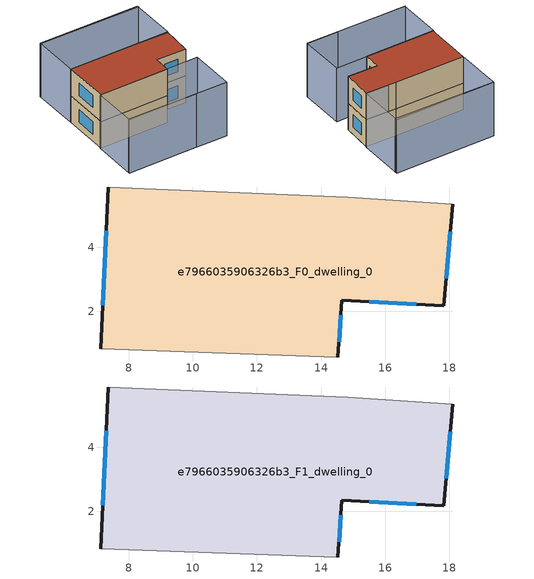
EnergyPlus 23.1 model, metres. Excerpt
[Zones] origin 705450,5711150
e7966035906326b3_F0_dwelling_0
 floor ground (EU_floor_Construction): 18.1,5.34 17.83,2.17 14.65,2.35 14.52,0.58 7.13,0.83 7.37,5.88 14.82,5.55 z0
 wall outside (EU_wall_Construction): 7.37,5.88 7.13,0.83 / 14.52,0.58 14.65,2.35 17.83,2.17 18.1,5.34 z0:3
 wall adiabatic (EU_wall_Construction): 7.13,0.83 14.52,0.58 / 18.1,5.34 14.82,5.55 7.37,5.88 z0:3
 window (EU_Window_Construction): 7.3,4.52 7.19,2.19 / 17.9,3.02 18.03,4.49 / 15.51,2.3 16.97,2.22 / 14.56,1.05 14.61,1.87 z0.81:2.19
e7966035906326b3_F1_dwelling_0
 floor to e7966035906326b3_F0_dwelling_0 (EU_floor_Construction): 18.1,5.34 17.83,2.17 14.65,2.35 14.52,0.58 7.13,0.83 7.37,5.88 14.82,5.55 z3
 wall outside (EU_wall_Construction): 7.37,5.88 7.13,0.83 / 14.52,0.58 14.65,2.35 17.83,2.17 18.1,5.34 z3:6
 wall adiabatic (EU_wall_Construction): 7.13,0.83 14.52,0.58 / 18.1,5.34 14.82,5.55 7.37,5.88 z3:6
 window (EU_Window_Construction): 7.3,4.52 7.19,2.19 / 17.9,3.02 18.03,4.49 / 15.51,2.3 16.97,2.22 / 14.56,1.05 14.61,1.87 z3.81:5.19
 roof outside (EU_roof_Construction): 17.83,2.17 18.1,5.34 14.82,5.55 7.37,5.88 7.13,0.83 14.52,0.58 14.65,2.35 z6
shading: 6.84,-3.89 17.7,-4.41 / 18.43,10.3 7.58,10.86 / 17.71,-4.38 6.84,-3.95 / 6.84,-3.95 7.03,0.88 / 7.03,0.88 17.91,0.44 / 17.91,0.44 17.71,-4.38 / 7.37,5.87 7.58,10.93 / 7.58,10.93 18.38,10.48 / 18.38,10.48 18.17,5.41 / 18.17,5.41 7.37,5.87 z0:6
[Building]
EU S2 Campaign: North Axis=0; Terrain=City; Solar Distribution=FullExterior
[Site:Location]
London: Latitude=51.5; Longitude=-0.5; Time Zone=0; Elevation=25
[SizingPeriod:WeatherFileDays]
AnnualSizingPeriod: Begin Month=1; Begin Day of Month=1; End Month=12; End Day of Month=31; Day of Week for Start Day=Monday; Use Weather File Daylight Saving Period=No; Use Weather File Rain and Snow Indicators=No
[MATERIAL]
EU_InternalMass_Material: Roughness=MediumRough; Thickness=0.1; Conductivity=1; Density=1800; Specific Heat=900; Thermal Absorptance=0.9; Solar Absorptance=0.7; Visible Absorptance=0.7
[MATERIAL:NOMASS] Roughness=MediumRough; Thermal Absorptance=0.9; Solar Absorptance=0.7; Visible Absorptance=0.7
Name | Thermal Resistance
EU_wall_NoMass | 0.555556
EU_roof_NoMass | 0.510204
EU_floor_NoMass | 1.68919
[WINDOWMATERIAL:SIMPLEGLAZINGSYSTEM]
EU_Window_SimpleGlazing: UFactor=3.96; Solar Heat Gain Coefficient=0.85; Visible Transmittance=0.85
[CONSTRUCTION]
EU_wall_Construction: EU_wall_NoMass
EU_roof_Construction: EU_roof_NoMass
EU_floor_Construction: EU_floor_NoMass
EU_Window_Construction: EU_Window_SimpleGlazing
EU_InternalMass_Construction: EU_InternalMass_Material
[ZONE] Type=1; Multiplier=1; Ceiling Height=autocalculate; Floor Area=autocalculate; Part of Total Floor Area=Yes
Name | Volume
e7966035906326b3_F0_dwelling_0 | 143.021
e7966035906326b3_F1_dwelling_0 | 143.023
[INTERNALMASS] Construction=EU_InternalMass_Construction; Surface Area=47.6739
Name | Zone or ZoneList
e7966035906326b3_F0_dwelling_0_EU_InternalMass | e7966035906326b3_F0_dwelling_0
e7966035906326b3_F1_dwelling_0_EU_InternalMass | e7966035906326b3_F1_dwelling_0
[OTHEREQUIPMENT] Fuel Type=Electricity; Design Level Calculation Method=Watts/Area; Power per Zone Floor Area=1; Fraction Latent=0; Fraction Radiant=0; Fraction Lost=0; Carbon Dioxide Generation Rate=0; EndUse Subcategory=EU_Step8_InternalGains
Name | Zone or ZoneList or Space or SpaceList | Schedule
EU_Step8_InternalGain_e7966035906326b3_F0_dwelling_0_f000 | e7966035906326b3_F0_dwelling_0 | EU_Step8_GainSchedule_e7966035906326b3_F0_dwelling_0_f000
EU_Step8_InternalGain_e7966035906326b3_F1_dwelling_0_f000 | e7966035906326b3_F1_dwelling_0 | EU_Step8_GainSchedule_e7966035906326b3_F1_dwelling_0_f000
[ZONEVENTILATION:DESIGNFLOWRATE] Schedule=EU_AlwaysOn; Design Flow Rate Calculation Method=AirChanges/Hour; Air Changes per Hour=0.48; Ventilation Type=Natural; Fan Pressure Rise=0; Fan Total Efficiency=1; Constant Term Coefficient=1; Temperature Term Coefficient=0; Velocity Term Coefficient=0; Velocity Squared Term Coefficient=0; Minimum Indoor Temperature=-100; Maximum Indoor Temperature=100; Delta Temperature=-100; Minimum Outdoor Temperature=-100; Maximum Outdoor Temperature=100; Maximum Wind Speed=40
Name | Zone or ZoneList or Space or SpaceList
EU_ConstantAir_e7966035906326b3_F0_dwelling_0 | e7966035906326b3_F0_dwelling_0
EU_ConstantAir_e7966035906326b3_F1_dwelling_0 | e7966035906326b3_F1_dwelling_0
[HVACTEMPLATE:THERMOSTAT] Constant Heating Setpoint=20; Constant Cooling Setpoint=50
EU_HeatOnly_e7966035906326b3_F0_dwelling_0; EU_HeatOnly_e7966035906326b3_F1_dwelling_0
[HVACTEMPLATE:ZONE:IDEALLOADSAIRSYSTEM] System Availability Schedule=EU_AlwaysOn; Maximum Heating Supply Air Temperature=50; Minimum Cooling Supply Air Temperature=13; Maximum Heating Supply Air Humidity Ratio=0.0156; Minimum Cooling Supply Air Humidity Ratio=0.0077; Heating Limit=NoLimit; Cooling Limit=NoLimit; Heating Availability Schedule=EU_AlwaysOn; Cooling Availability Schedule=EU_CoolingOff; Dehumidification Control Type=ConstantSensibleHeatRatio; Cooling Sensible Heat Ratio=0.7; Dehumidification Setpoint=60; Humidification Control Type=None; Humidification Setpoint=30; Outdoor Air Method=None; Outdoor Air Flow Rate per Person=0.00944; Outdoor Air Flow Rate per Zone Floor Area=0; Outdoor Air Flow Rate per Zone=0; Demand Controlled Ventilation Type=None; Outdoor Air Economizer Type=NoEconomizer; Heat Recovery Type=None; Sensible Heat Recovery Effectiveness=0.7; Latent Heat Recovery Effectiveness=0.65
Name | Template Thermostat
e7966035906326b3_F0_dwelling_0 | EU_HeatOnly_e7966035906326b3_F0_dwelling_0
e7966035906326b3_F1_dwelling_0 | EU_HeatOnly_e7966035906326b3_F1_dwelling_0
[SIZING:ZONE] Zone Cooling Design Supply Air Temperature Input Method=SupplyAirTemperature; Zone Cooling Design Supply Air Temperature=13; Zone Heating Design Supply Air Temperature Input Method=SupplyAirTemperature; Zone Heating Design Supply Air Temperature=50; Zone Cooling Design Supply Air Humidity Ratio=0.008; Zone Heating Design Supply Air Humidity Ratio=0.008; Cooling Design Air Flow Method=DesignDay; Cooling Design Air Flow Rate=0; Cooling Minimum Air Flow per Zone Floor Area=0.000762; Cooling Minimum Air Flow=0; Cooling Minimum Air Flow Fraction=0.2; Heating Design Air Flow Method=DesignDay; Heating Design Air Flow Rate=0; Heating Maximum Air Flow per Zone Floor Area=0.002032; Heating Maximum Air Flow=0.141576; Heating Maximum Air Flow Fraction=0.3; Account for Dedicated Outdoor Air System=No; Dedicated Outdoor Air System Control Strategy=NeutralSupplyAir; Dedicated Outdoor Air Low Setpoint Temperature for Design=autosize; Dedicated Outdoor Air High Setpoint Temperature for Design=autosize; Zone Load Sizing Method=Sensible Load Only No Latent Load; Zone Latent Cooling Design Supply Air Humidity Ratio Input Method=HumidityRatioDifference; Zone Cooling Design Supply Air Humidity Ratio Difference=0.005; Zone Latent Heating Design Supply Air Humidity Ratio Input Method=HumidityRatioDifference; Zone Humidification Design Supply Air Humidity Ratio Difference=0.005
e7966035906326b3_F0_dwelling_0; e7966035906326b3_F1_dwelling_0
[SCHEDULE:CONSTANT]
Name | Hourly Value
EU_AlwaysOn | 1
EU_CoolingOff | 0
[SCHEDULE:FILE] Column Number=1; Rows to Skip at Top=0; Number of Hours of Data=8760; Column Separator=Comma; Interpolate to Timestep=No; Minutes per Item=60; Adjust Schedule for Daylight Savings=Yes
Name | File
EU_Step8_GainSchedule_e7966035906326b3_F0_dwelling_0_f000 | ../../schedules/e7966035906326b3/e7966035906326b3_F0_dwelling_0_f000_gain.csv
EU_Step8_GainSchedule_e7966035906326b3_F1_dwelling_0_f000 | ../../schedules/e7966035906326b3/e7966035906326b3_F1_dwelling_0_f000_gain.csv
